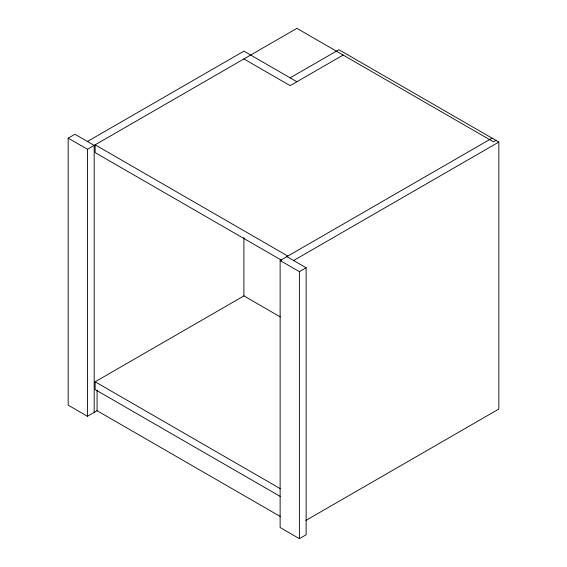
<?xml version="1.0" encoding="UTF-8"?>
<svg xmlns="http://www.w3.org/2000/svg" width="567" height="567" viewBox="0 0 567 567"><rect width="100%" height="100%" fill="white"/><g stroke="black" fill="none" stroke-linecap="round" stroke-linejoin="round"><path stroke-width="0.85" d="M97.248 410.614L87.438 416.277L68.168 405.15L68.168 138.15L74.915 134.259L94.186 145.386L94.186 412.386M87.438 141.488L243.902 51.158L296.895 81.747M68.168 138.15L87.438 149.277L296.895 28.35L493.439 141.821L495.941 140.375M290.148 77.856L338.896 49.712L498.832 142.048L498.832 409.048L305.868 520.449M343.134 55.049L290.148 85.645L243.902 58.947M286.874 256.631L306.145 267.759L306.145 534.759L299.397 538.65L280.126 527.523L280.126 260.522L492.085 138.15M293.614 260.522L498.832 142.048M280.19 496.409L95.143 389.579L95.143 381.789L243.959 295.868M280.126 260.522L299.397 271.65L306.145 267.759M287.838 256.078L95.143 144.826L95.143 152.615L281.721 260.331M280.289 316.918L243.902 295.903L243.902 237.53M95.143 381.789L280.19 488.626M280.587 516.665L97.07 410.714L97.07 390.174M299.397 271.65L299.397 538.65M87.438 149.277L87.438 416.277"/></g></svg>
